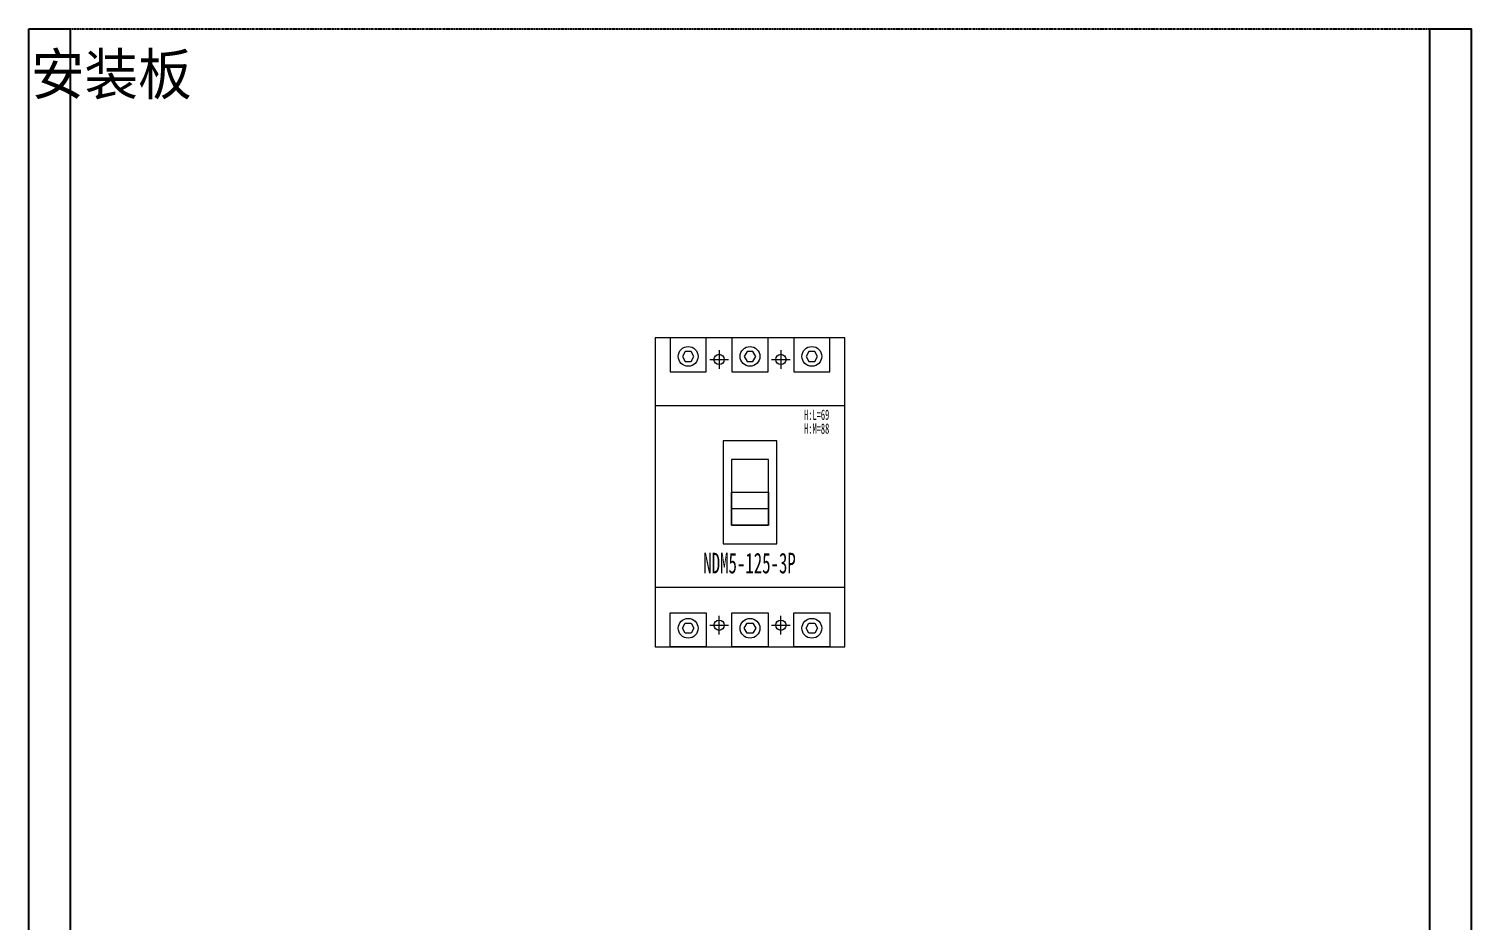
# Model space of a CAD drawing. Extents: x 310282 to 310982, y 295850 to 297850.
# Drawn here: x 310282 to 310982, y 297417 to 297850 of the extents above; entities that cross this region are included whole.
import ezdxf
from ezdxf.enums import TextEntityAlignment as Align

# ---------------------------------------------------------------- set-up
doc = ezdxf.new("R2010")
doc.units = 0
doc.header["$MEASUREMENT"] = 0
doc.linetypes.add('DASHED', pattern=[0.75, 0.5, -0.25])
doc.layers.add('布置图', color=30, linetype='Continuous')
doc.layers.add('细线', color=7, linetype='Continuous', lineweight=0)
doc.styles.add('宋', font='', dxfattribs={"width": 0.7})
doc.styles.get('宋').set_extended_font_data('SimSun')

# ---------------------------------------------------------------- blocks, each defined once
blk = doc.blocks.new('Manufacturer光辉PartName塑壳断路器Series125ShellFrameLimitingCurrentRemarkPartTypeMinCurrent1MaxCurrent125Poles3PMinPower0MaxPower0LibType2DelFlgfalseUpdateDate')
at = {"layer": '细线'}
for p, q in [((-19.53, 64.5), (-10.47, 64.5)), ((-15, 69.03), (-15, 59.97)), ((10.47, 64.5), (19.53, 64.5)), ((15, 69.03), (15, 59.97)), ((-15, -69.03), (-15, -59.97)), ((15, -69.03), (15, -59.97)), ((-19.53, -64.5), (-10.47, -64.5)), ((10.47, -64.5), (19.53, -64.5))]:
    blk.add_line(p, q, dxfattribs=at)
for points in [[(-46, -75), (46, -75), (46, 75), (-46, 75)], [(-38.75, 58.5), (-21.25, 58.5), (-21.25, 75), (-38.75, 75)], [(-8.75, 58.5), (8.75, 58.5), (8.75, 75), (-8.75, 75)], [(21.25, 58.5), (38.75, 58.5), (38.75, 75), (21.25, 75)], [(-46, -46), (46, -46), (46, 42), (-46, 42)], [(-13, -25), (13, -25), (13, 25), (-13, 25)], [(-9, -16), (9, -16), (9, 16), (-9, 16)], [(-9, 0), (9, 0), (9, -16), (-9, -16)], [(-9, 0), (9, 0), (9, -8), (-9, -8)], [(-38.75, -58.5), (-21.25, -58.5), (-21.25, -75), (-38.75, -75)], [(-8.75, -58.5), (8.75, -58.5), (8.75, -75), (-8.75, -75)], [(21.25, -58.5), (38.75, -58.5), (38.75, -75), (21.25, -75)]]:
    blk.add_lwpolyline(points, close=True, dxfattribs=at)
at = {"layer": '细线', "color": 7}
for points in [[(-27.19, 66), (-28.59, 68.43), (-31.41, 68.43), (-32.81, 66), (-31.41, 63.57), (-28.59, 63.57)], [(2.81, 66), (1.41, 68.43), (-1.41, 68.43), (-2.81, 66), (-1.41, 63.57), (1.41, 63.57)], [(32.81, 66), (31.41, 68.43), (28.59, 68.43), (27.19, 66), (28.59, 63.57), (31.41, 63.57)], [(-27.19, -66), (-28.59, -68.43), (-31.41, -68.43), (-32.81, -66), (-31.41, -63.57), (-28.59, -63.57)], [(2.81, -66), (1.41, -68.43), (-1.41, -68.43), (-2.81, -66), (-1.41, -63.57), (1.41, -63.57)], [(32.81, -66), (31.41, -68.43), (28.59, -68.43), (27.19, -66), (28.59, -63.57), (31.41, -63.57)]]:
    blk.add_lwpolyline(points, close=True, dxfattribs=at)
for centre in [(-30, 66), (0, 66), (30, 66), (-30, -66), (0, -66), (30, -66)]:
    blk.add_circle(centre, 4.8, dxfattribs=at)
at = {"layer": '细线'}
for centre in [(-15, 64.5), (15, 64.5), (-15, -64.5), (15, -64.5)]:
    blk.add_circle(centre, 2.5, dxfattribs=at)
at = {"layer": '细线', "color": 7, "attachment_point": 1, "style": '宋'}
for s, insert, char_height, width in [('\\pxql;{\\fFangSong_GB2312|b0|i0|c134|p49;\\W0.6;H:L=69}', (26.23, 40.19), 5, 16.7991), ('\\pxql;{\\fFangSong_GB2312|b0|i0|c134|p49;\\W0.6;H:M=88}', (26.23, 33.45), 5, 16.7991), ('\\pxql;{\\fFangSong_GB2312|b0|i0|c134|p49;\\W0.6;NDM5-125-3P}', (-22.68, -29.34), 10, 49.2649)]:
    blk.add_mtext(s, dxfattribs=dict(at, insert=insert, char_height=char_height, width=width))

msp = doc.modelspace()

# ---------------------------------------------------------------- linework, layer by layer
at = {"color": 2, "elevation": 0}
for points in [[(310282.16, 297849.89), (310302.16, 297849.89), (310302.16, 295849.89), (310282.16, 295849.89)], [(310962.16, 297849.89), (310982.16, 297849.89), (310982.16, 295849.89), (310962.16, 295849.89)]]:
    msp.add_lwpolyline(points, close=True, dxfattribs=at)
at = {"layer": '布置图', "linetype": 'DASHED', "elevation": 0}
msp.add_lwpolyline([(310282.16, 297849.89), (310982.16, 297849.89), (310982.16, 295849.89), (310282.16, 295849.89)], close=True, dxfattribs=at)

# ---------------------------------------------------------------- block references
msp.add_blockref('Manufacturer光辉PartName塑壳断路器Series125ShellFrameLimitingCurrentRemarkPartTypeMinCurrent1MaxCurrent125Poles3PMinPower0MaxPower0LibType2DelFlgfalseUpdateDate', (310632.16, 297624.89))

# ---------------------------------------------------------------- texts
at = {"color": 0}
msp.add_text('安装板', height=20, dxfattribs=at).set_placement((310283.16, 297827.89), align=Align.MIDDLE_LEFT)

doc.saveas('drawing.dxf')
